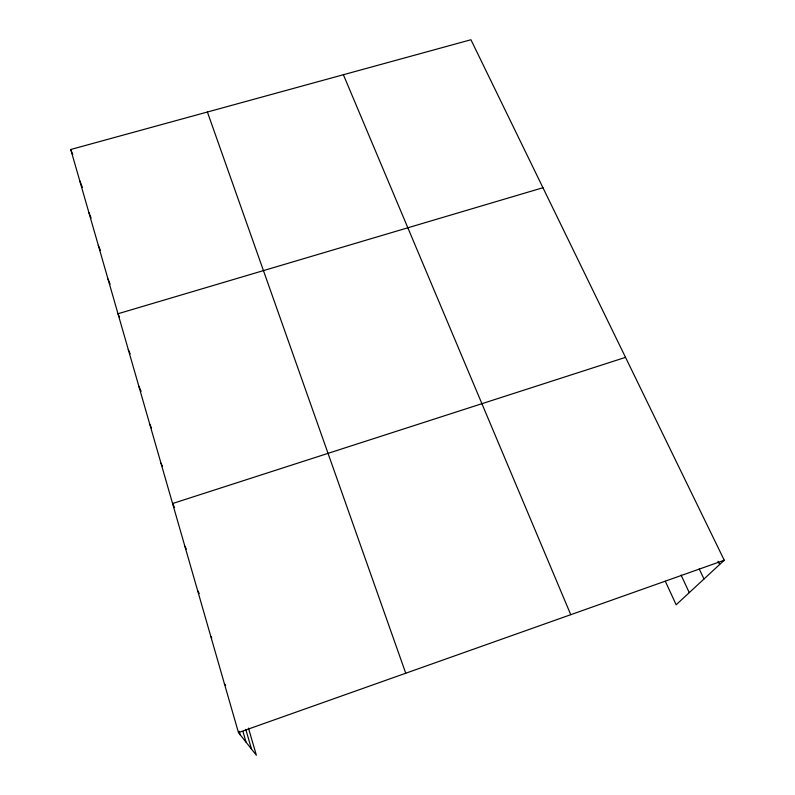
<?xml version="1.0" encoding="UTF-8"?>
<svg xmlns="http://www.w3.org/2000/svg" width="795" height="795" viewBox="0 0 795 795"><rect width="100%" height="100%" fill="white"/><g stroke="black" fill="none" stroke-linecap="round" stroke-linejoin="round"><path stroke-width="1.19" d="M248.467 728.131L256.368 755.25L238.46 732.573L70.745 149.49L470.938 39.75L724.255 560.236L676.157 604.766L665.306 581.234M238.46 732.573L724.255 560.236M625.516 357.362L172.575 503.523L174.532 507.468M542.955 187.719L117.988 313.747L119.439 317.155M224.389 683.63L225.651 685.509M210.784 636.328L211.808 638.037M197.627 590.596L199.267 593.557M184.897 546.354L186.288 549.027M718.034 561.24L719.624 564.53M699.242 569.011L703.992 578.999M160.997 463.247L162.518 466.466M681.057 575.063L689.275 592.623M149.758 424.182L151.517 428.018M138.857 386.281L141.132 391.388M128.273 349.482L130.151 353.805M343.39 74.73L570.76 614.684M108.001 279.035L110.127 284.113M98.292 245.287L100.478 250.574M88.861 212.474L91.077 217.949M79.679 180.554L82.402 187.342M70.745 149.49L72.762 154.598M207.396 112.016L405.748 673.226M245.774 729.323L251.518 749.109M242.962 731.509L246.043 742.172M239.186 731.241L240.199 734.769"/></g></svg>
